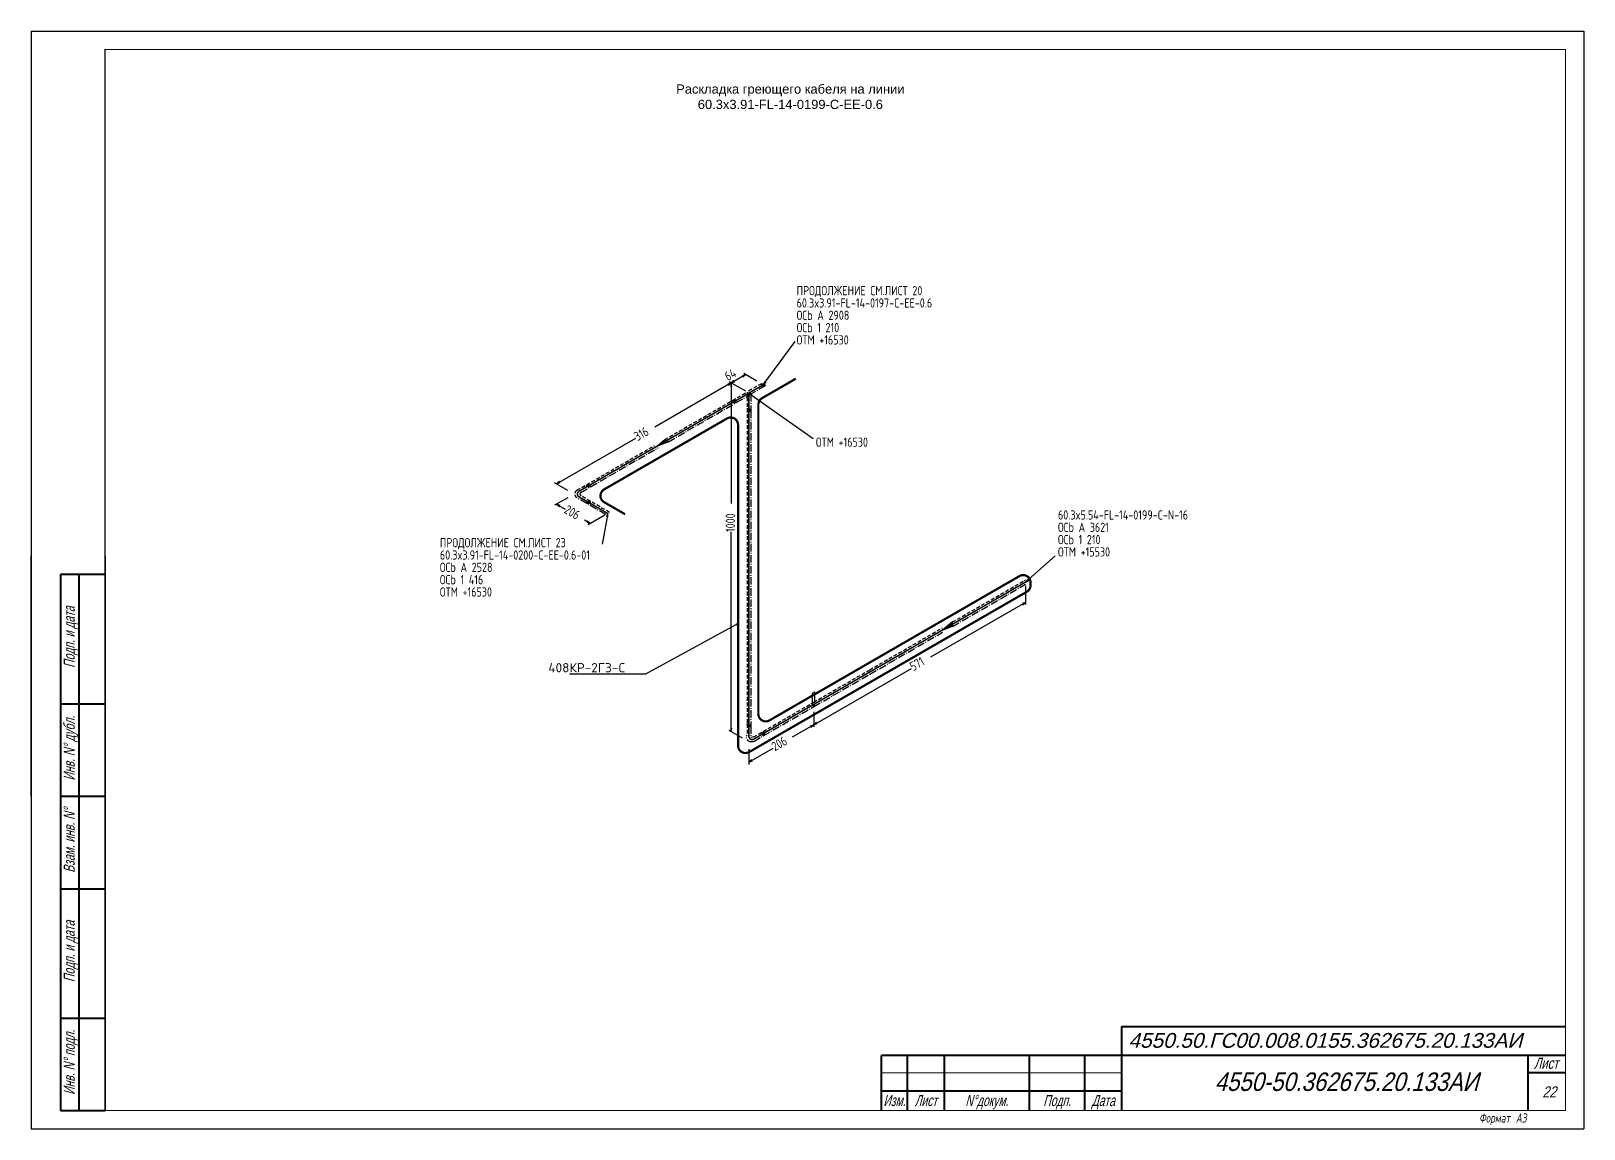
# Model space of a CAD drawing. Header units: millimetres. Extents: x 789 to 2531, y -2516 to 1713.
# Drawn here: x 1418.8 to 1838.8, y -1540.3 to -1243.3 of the extents above; entities that cross this region are included whole.
import ezdxf
from ezdxf import colors
from ezdxf.entities.mleader import LeaderData, LeaderLine
from ezdxf.enums import TextEntityAlignment as Align
from ezdxf.math import Vec2, Vec3

# ---------------------------------------------------------------- set-up
doc = ezdxf.new("R2010")
doc.units = ezdxf.units.MM
for name, pattern in [('GT110', [1.5, 1, -0.5]), ('GT111', [3, 2, -0.4, 0.2, -0.4]), ('HIDDEN', [0.375, 0.25, -0.125]), ('JIS_02_4.0', [5.5, 4, -1.5])]:
    doc.linetypes.add(name, pattern=pattern)
for name, color, linetype in [('GT_1', 7, 'Continuous'), ('RAMKA', 2, 'Continuous'), ('TRACE', 1, 'HIDDEN')]:
    doc.layers.add(name, color=color, linetype=linetype)
doc.layers.add('Текст штампа', color=7, linetype='Continuous', lineweight=0)
doc.layers.add('Электрообогрев', color=1, linetype='JIS_02_4.0', lineweight=30)
doc.styles.add('Aryal.cyr 3', font='arial.ttf', dxfattribs={"width": 0.666667, "oblique": 15, "height": 3})
doc.styles.add('ESKDU', font='eskd_u.shx')
doc.styles.add('HTX1', font='GOST2304A', dxfattribs={"width": 0.98})
doc.styles.get("Standard").update_dxf_attribs({"font": 'txt.shx'})

# ---------------------------------------------------------------- blocks, each defined once
blk = doc.blocks.new('_Dot')
at = {"color": 0, "linetype": 'ByBlock', "lineweight": -2}
blk.add_line((-0.5, 0), (-1, 0), dxfattribs=at)
at = {"color": 0, "linetype": 'ByBlock', "const_width": 0.5}
blk.add_lwpolyline([(-0.25, 0, 1), (0.25, 0, 1)], format="xyb", close=True, dxfattribs=at)

msp = doc.modelspace()

# ---------------------------------------------------------------- linework, layer by layer
at = {"linetype": 'Continuous'}
for p, q in [((1418.84, -1243.28), (1418.84, -1540.28)), ((1418.84, -1243.28), (1838.84, -1243.28)), ((1838.84, -1243.28), (1838.84, -1540.28)), ((1418.84, -1540.28), (1838.84, -1540.28))]:
    msp.add_line(p, q, dxfattribs=at)
at = {"color": 7}
for p, q in [((1418.84, -1450.28), (1418.84, -1385.28)), ((1438.84, -1385.28), (1438.84, -1535.28))]:
    msp.add_line(p, q, dxfattribs=at)
at = {"linetype": 'Continuous', "const_width": 0.3}
msp.add_lwpolyline([(1438.84, -1248.28), (1833.84, -1248.28), (1833.84, -1535.28), (1438.84, -1535.28)], close=True, dxfattribs=at)
at = {"layer": 'GT_1', "flags": 128}
for points in [[(1616.89, -1338.96), (1625.52, -1327.29)], [(1608.23, -1338.48), (1587.58, -1350.43)], [(1607.48, -1339.13), (1608.23, -1338.48), (1607.28, -1338.83)], [(1612.13, -1340.73), (1607.68, -1338.18)], [(1612.13, -1340.73), (1607.68, -1338.18)], [(1612.13, -1340.73), (1607.68, -1338.18)], [(1608.38, -1339.48), (1608.23, -1338.48), (1608.08, -1339.48)], [(1609.03, -1337.83), (1608.23, -1338.48), (1609.18, -1338.13)], [(1608.23, -1338.48), (1608.68, -1338.23)], [(1608.23, -1338.48), (1608.23, -1371.08)], [(1612.13, -1336.23), (1608.68, -1338.23)], [(1611.38, -1336.88), (1612.13, -1336.23), (1611.18, -1336.58)], [(1615.13, -1337.98), (1611.58, -1335.93)], [(1616.88, -1338.98), (1617.43, -1338.98), (1617.33, -1339.23), (1616.88, -1339.28), (1616.33, -1338.98), (1616.43, -1338.73), (1616.88, -1338.68), (1617.43, -1338.98), (1616.98, -1339.23), (1616.88, -1338.78), (1616.53, -1338.78), (1616.53, -1338.98), (1616.88, -1338.98)], [(1617.33, -1338.07), (1616.89, -1338.96), (1617.62, -1338.27)], [(1609.08, -1343.48), (1609.08, -1343.78), (1609.53, -1343.73), (1609.63, -1343.48), (1609.08, -1343.18), (1608.63, -1343.23), (1608.53, -1343.48), (1609.08, -1343.78), (1609.53, -1343.53), (1608.73, -1343.48), (1608.73, -1343.28), (1609.08, -1343.28), (1609.08, -1343.48)], [(1613.9, -1341.64), (1612.98, -1341.23), (1613.67, -1341.94)], [(1612.98, -1341.23), (1630.4, -1353.53)], [(1612.98, -1345.73), (1613.23, -1345.58), (1613.43, -1345.98), (1613.23, -1346.18), (1612.73, -1345.88), (1612.53, -1345.48), (1612.73, -1345.28), (1613.23, -1345.58), (1613.23, -1346.08), (1612.78, -1345.43), (1612.63, -1345.53), (1612.78, -1345.83), (1612.98, -1345.73)], [(1560.98, -1365.78), (1582.38, -1353.43)], [(1590.73, -1354.08), (1591.28, -1354.38), (1587.98, -1355.68), (1590.23, -1353.78), (1591.23, -1354.38), (1588.23, -1355.53), (1590.28, -1353.83), (1591.13, -1354.33), (1588.53, -1355.38), (1590.33, -1353.88), (1591.08, -1354.28), (1588.78, -1355.18), (1590.43, -1353.88), (1591.03, -1354.23), (1589.03, -1355.08), (1590.48, -1353.93), (1590.93, -1354.18), (1589.33, -1354.88), (1590.58, -1353.98), (1590.88, -1354.18), (1589.53, -1354.78), (1590.63, -1354.03), (1590.78, -1354.13), (1589.83, -1354.58), (1590.68, -1354.08), (1590.73, -1354.08), (1587.98, -1355.68)], [(1563.98, -1367.53), (1560.43, -1365.48)], [(1561.73, -1365.13), (1560.98, -1365.78), (1561.93, -1365.43)], [(1569.63, -1366.28), (1569.63, -1366.58), (1570.08, -1366.53), (1570.18, -1366.28), (1569.63, -1365.98), (1569.18, -1366.03), (1569.08, -1366.28), (1569.63, -1366.58), (1570.08, -1366.33), (1569.28, -1366.28), (1569.28, -1366.08), (1569.63, -1366.08), (1569.63, -1366.28)], [(1563.98, -1369.53), (1560.43, -1371.58)], [(1561.93, -1371.63), (1560.98, -1371.28), (1561.73, -1371.93)], [(1560.98, -1371.28), (1563.28, -1372.63)], [(1569.63, -1370.78), (1570.18, -1370.78), (1570.08, -1370.53), (1569.63, -1370.48), (1569.08, -1370.78), (1569.18, -1371.03), (1569.63, -1371.08), (1570.18, -1370.78), (1569.73, -1370.53), (1569.63, -1370.98), (1569.28, -1370.98), (1569.28, -1370.78), (1569.63, -1370.78)], [(1570.08, -1376.53), (1568.48, -1375.63)], [(1569.13, -1376.18), (1570.08, -1376.53), (1569.33, -1375.88)], [(1573.98, -1374.28), (1569.53, -1376.83)], [(1574.83, -1373.78), (1573.33, -1382.13)], [(1574.83, -1374.78), (1574.83, -1373.78), (1574.48, -1374.73)], [(1608.23, -1432.83), (1608.23, -1378.78)], [(1687.83, -1392.33), (1695.83, -1385.22)], [(1688.48, -1391.58), (1687.83, -1392.33), (1688.68, -1391.83)], [(1687.83, -1393.33), (1687.83, -1395.93)], [(1687.83, -1393.33), (1687.83, -1398.43)], [(1687.83, -1397.83), (1662.13, -1412.68)], [(1687.08, -1398.48), (1687.83, -1397.83), (1686.88, -1398.18)], [(1668.08, -1403.73), (1668.08, -1403.08), (1665.33, -1405.33), (1668.08, -1404.28), (1668.08, -1403.18), (1665.58, -1405.18), (1668.08, -1404.23), (1668.08, -1403.23), (1665.88, -1405.03), (1668.08, -1404.18), (1668.08, -1403.33), (1666.13, -1404.83), (1668.08, -1404.08), (1668.08, -1403.43), (1666.38, -1404.73), (1668.08, -1404.03), (1668.08, -1403.48), (1666.68, -1404.53), (1668.08, -1403.93), (1668.08, -1403.58), (1666.88, -1404.43), (1668.08, -1403.83), (1668.08, -1403.63), (1667.18, -1404.23), (1668.08, -1403.78), (1668.08, -1403.73), (1665.33, -1405.33)], [(1630.53, -1430.93), (1656.93, -1415.68)], [(1630.23, -1425.78), (1630.83, -1425.38), (1630.83, -1422.03)], [(1630.23, -1425.78), (1630.23, -1422.38), (1630.83, -1422.03)], [(1630.53, -1427.43), (1630.53, -1431.53)], [(1630.53, -1427.43), (1630.53, -1431.53)], [(1608.08, -1431.83), (1608.23, -1432.83), (1608.38, -1431.83)], [(1612.98, -1431.08), (1613.23, -1430.93), (1613.43, -1431.33), (1613.23, -1431.53), (1612.73, -1431.23), (1612.53, -1430.83), (1612.73, -1430.63), (1613.23, -1430.93), (1613.23, -1431.43), (1612.78, -1430.78), (1612.63, -1430.88), (1612.78, -1431.18), (1612.98, -1431.08)], [(1630.53, -1430.93), (1624.73, -1434.28)], [(1629.78, -1431.58), (1630.53, -1430.93), (1629.58, -1431.28)], [(1631.28, -1430.28), (1630.53, -1430.93), (1631.48, -1430.58)], [(1611.23, -1434.58), (1607.68, -1432.53)], [(1616.88, -1433.33), (1616.63, -1433.18), (1616.88, -1432.83), (1617.13, -1432.88), (1617.13, -1433.48), (1616.88, -1433.83), (1616.63, -1433.78), (1616.63, -1433.18), (1617.08, -1432.93), (1616.68, -1433.63), (1616.88, -1433.73), (1617.08, -1433.43), (1616.88, -1433.33)], [(1612.98, -1441.08), (1619.53, -1437.28)], [(1612.98, -1437.58), (1612.98, -1441.68)], [(1613.73, -1440.43), (1612.98, -1441.08), (1613.93, -1440.73)]]:
    msp.add_lwpolyline(points, dxfattribs=at)
at = {"layer": 'GT_1', "linetype": 'GT110', "flags": 128}
for points in [[(1616.38, -1338.68), (1612.48, -1340.93)], [(1590.23, -1353.78), (1608.58, -1343.18)], [(1608.58, -1343.18), (1612.48, -1340.93)], [(1612.48, -1340.93), (1612.48, -1345.43)], [(1612.48, -1345.43), (1612.48, -1430.78)], [(1569.13, -1365.98), (1587.48, -1355.38)], [(1566.53, -1367.48), (1569.13, -1365.98)], [(1570.13, -1370.48), (1567.53, -1368.98)], [(1575.33, -1373.48), (1570.13, -1370.48)], [(1668.08, -1403.13), (1687.83, -1391.73)], [(1645.68, -1416.08), (1665.33, -1404.73)], [(1630.53, -1424.83), (1645.68, -1416.08)], [(1616.88, -1432.73), (1630.53, -1424.83)], [(1612.48, -1430.78), (1612.48, -1433.78)], [(1614.28, -1434.23), (1613.5, -1434.38)], [(1614.28, -1434.23), (1616.88, -1432.73)]]:
    msp.add_lwpolyline(points, dxfattribs=at)
at = {"layer": 'GT_1', "const_width": 0.4, "flags": 128}
for points in [[(1612.98, -1341.23), (1616.88, -1338.98)], [(1609.08, -1343.48), (1590.73, -1354.08)], [(1612.98, -1341.23), (1609.08, -1343.48)], [(1612.98, -1345.73), (1612.98, -1341.23)], [(1612.98, -1431.08), (1612.98, -1345.73)], [(1587.98, -1355.68), (1569.63, -1366.28)], [(1569.63, -1366.28), (1567.03, -1367.78)], [(1567.03, -1369.28), (1569.63, -1370.78)], [(1569.63, -1370.78), (1574.83, -1373.78)], [(1687.83, -1392.33), (1668.08, -1403.73)], [(1665.33, -1405.33), (1645.68, -1416.68)], [(1645.68, -1416.68), (1630.53, -1425.43)], [(1630.53, -1425.43), (1616.88, -1433.33)], [(1612.98, -1434.08), (1612.98, -1431.08)], [(1616.88, -1433.33), (1614.28, -1434.83)]]:
    msp.add_lwpolyline(points, dxfattribs=at)
at = {"layer": 'GT_1', "linetype": 'GT111', "flags": 128}
for points in [[(1617.38, -1339.28), (1613.48, -1341.53)], [(1591.23, -1354.38), (1609.58, -1343.78)], [(1609.58, -1343.78), (1613.48, -1341.53)], [(1613.48, -1341.53), (1613.48, -1346.03)], [(1613.48, -1346.03), (1613.48, -1431.38)], [(1570.13, -1366.58), (1588.48, -1355.98)], [(1567.53, -1368.08), (1570.13, -1366.58)], [(1569.13, -1371.08), (1566.53, -1369.58)], [(1574.33, -1374.08), (1569.13, -1371.08)], [(1668.08, -1404.33), (1687.83, -1392.93)], [(1645.68, -1417.28), (1665.33, -1405.93)], [(1630.53, -1426.03), (1645.68, -1417.28)], [(1616.88, -1433.93), (1630.53, -1426.03)], [(1613.48, -1431.38), (1613.48, -1434.38)], [(1614.28, -1435.43), (1616.88, -1433.93)]]:
    msp.add_lwpolyline(points, dxfattribs=at)
at = {"layer": 'GT_1', "linetype": 'GT110', "flags": 128}
msp.add_lwpolyline([(1566.51, -1367.48, 0.57736), (1566.51, -1369.58)], format="xyb", dxfattribs=at)
at = {"layer": 'GT_1', "const_width": 0.4, "flags": 128}
for points in [[(1567.03, -1367.78, 0.57736), (1567.03, -1369.28)], [(1614.28, -1434.83, -0.577127), (1612.98, -1434.08)]]:
    msp.add_lwpolyline(points, format="xyb", dxfattribs=at)
at = {"layer": 'GT_1', "linetype": 'GT111', "flags": 128}
for points in [[(1567.55, -1368.08, 0.57736), (1567.55, -1368.98)], [(1614.28, -1435.43, -0.729218), (1612.46, -1433.78)]]:
    msp.add_lwpolyline(points, format="xyb", dxfattribs=at)
at = {"layer": 'RAMKA', "color": 7, "lineweight": 40}
for p, q in [((1438.84, -1390.28), (1426.84, -1390.28)), ((1426.84, -1390.28), (1426.84, -1535.28)), ((1431.84, -1535.28), (1431.84, -1390.28)), ((1426.84, -1425.28), (1438.84, -1425.28)), ((1426.84, -1450.28), (1438.84, -1450.28)), ((1426.84, -1475.28), (1438.84, -1475.28)), ((1426.84, -1510.28), (1438.84, -1510.28)), ((1426.84, -1535.28), (1438.84, -1535.28))]:
    msp.add_line(p, q, dxfattribs=at)
at = {"layer": 'RAMKA', "color": 0, "lineweight": 40}
for p, q in [((1713.84, -1535.28), (1713.84, -1512.56)), ((1713.84, -1512.56), (1833.89, -1512.56)), ((1833.84, -1520.43), (1648.84, -1520.43)), ((1648.84, -1535.28), (1648.84, -1520.43)), ((1655.87, -1535.09), (1655.87, -1520.43)), ((1665.87, -1535.28), (1665.87, -1520.43)), ((1688.87, -1535.28), (1688.87, -1520.43)), ((1703.87, -1535.28), (1703.87, -1520.43)), ((1823.77, -1535.28), (1823.77, -1520.43)), ((1833.84, -1525.12), (1823.77, -1525.12)), ((1713.84, -1530.09), (1648.84, -1530.09))]:
    msp.add_line(p, q, dxfattribs=at)
at = {"layer": 'RAMKA', "color": 0, "lineweight": 9}
msp.add_line((1713.84, -1525.09), (1648.84, -1525.09), dxfattribs=at)
at = {"layer": 'TRACE', "lineweight": 25, "ltscale": 7, "const_width": 0.6, "flags": 128}
msp.add_lwpolyline([(1579.49, -1373.99), (1573.84, -1370.73, -0.57735), (1573.84, -1367.27), (1607.06, -1348.09, -0.57735), (1610.06, -1349.82), (1610.06, -1436.58, 0.57735), (1613.06, -1438.32), (1688.17, -1394.95, 0.267949), (1689.17, -1393.22), (1689.17, -1392.45, 0.57735), (1686.17, -1390.72), (1618.55, -1429.76, -0.57735), (1615.55, -1428.02), (1615.55, -1344.32, -0.267949), (1616.55, -1342.59), (1625.68, -1337.32)], format="xyb", dxfattribs=at)

# ---------------------------------------------------------------- texts
at = {"color": 0, "oblique": 10, "width": 0.7}
msp.add_text('Формат А3', height=2.5, dxfattribs=at).set_placement((1810.51, -1538.57))
at = {"color": 7, "linetype": 'Continuous', "ltscale": 3, "insert": (1624.2, -1261.06), "char_height": 2.5, "width": 99.0105, "attachment_point": 5, "style": 'ESKDU'}
msp.add_mtext('{\\fArial|b0|i0|c204|p34;\\C0;Раскладка греющего кабеля на линии \\P60.3x3.91-FL-14-0199-C-EE-0.6}', dxfattribs=at)
at = {"layer": 'GT_1', "style": 'HTX1', "width": 0.98}
for s, p in [('ПРОДОЛЖЕНИЕ СМ.ЛИСТ 20', (1625.9, -1314.75)), ('60.3x3.91-FL-14-0197-C-EE-0.6', (1625.9, -1318.08)), ('ОСЬ A 2908', (1625.9, -1321.41)), ('ОСЬ 1 210', (1625.9, -1324.75)), ('ОТМ +16530', (1625.9, -1328.08)), ('ОТМ +16530', (1631.11, -1355.74)), ('60.3x5.54-FL-14-0199-C-N-16', (1696.58, -1375.43)), ('ОСЬ A 3621', (1696.58, -1378.77)), ('ПРОДОЛЖЕНИЕ СМ.ЛИСТ 23', (1529.41, -1382.94)), ('ОСЬ 1 210', (1696.58, -1382.1)), ('60.3x3.91-FL-14-0200-C-EE-0.6-01', (1529.41, -1386.27)), ('ОТМ +15530', (1696.58, -1385.43)), ('ОСЬ A 2528', (1529.41, -1389.6)), ('ОСЬ 1 416', (1529.41, -1392.94)), ('ОТМ +16530', (1529.41, -1396.27))]:
    msp.add_text(s, height=2.5, dxfattribs=at).set_placement(p)
for s, rotation, p in [('64', 30, (1607.33, -1338.01)), ('316', 30, (1582.87, -1354.28)), ('206', 330, (1562.79, -1373.49)), ('1000', 90, (1609.22, -1378.8)), ('571', 30, (1657.45, -1416.53)), ('206', 30, (1620.03, -1438.16))]:
    msp.add_text(s, height=2.5, rotation=rotation, dxfattribs=at).set_placement(p)
at = {"layer": 'RAMKA', "color": 7, "lineweight": 20, "style": 'Aryal.cyr 3', "oblique": 15, "width": 0.666667}
for s, p in [('Подп. и дата', (1429.15, -1407.24)), ('Инв. N%%D дубл.', (1429.15, -1437.26)), ('Взам. инв. N%%D', (1429.15, -1462.26)), ('Подп. и дата', (1429.15, -1492.26)), ('Инв. N%%D подл.', (1429.15, -1522.26))]:
    msp.add_text(s, height=3, rotation=90, dxfattribs=at).set_placement(p, align=Align.MIDDLE_CENTER)
at = {"layer": 'RAMKA', "color": 0, "lineweight": 20, "style": 'Aryal.cyr 3', "oblique": 15, "width": 0.726944}
msp.add_text('Лист', height=3, dxfattribs=at).set_placement((1825.28, -1524.01), (1831.9, -1524.01), align=Align.FIT)
at = {"layer": 'RAMKA', "color": 0, "lineweight": 20, "style": 'Aryal.cyr 3', "oblique": 15, "width": 0.8}
msp.add_text('22', height=3, dxfattribs=at).set_placement((1827.6, -1531.75))
at = {"layer": 'RAMKA', "color": 0, "lineweight": 20, "style": 'Aryal.cyr 3', "oblique": 15, "width": 0.666667}
for s, p in [('Изм.', (1652.34, -1532.59)), ('Лист', (1660.84, -1532.59)), ('N%%Dдокум.', (1677.34, -1532.59)), ('Подп.', (1696.34, -1532.59)), ('Дата', (1708.84, -1532.59))]:
    msp.add_text(s, height=3, dxfattribs=at).set_placement(p, align=Align.MIDDLE_CENTER)
at = {"layer": 'Текст штампа', "color": 0, "lineweight": 20, "style": 'Aryal.cyr 3', "oblique": 15}
msp.add_text('4550.50.ГС00.008.0155.362675.20.133АИ', height=4, dxfattribs=at).set_placement((1768.89, -1516.33), align=Align.MIDDLE_CENTER)
at = {"layer": 'Текст штампа', "color": 0, "lineweight": 20, "style": 'Aryal.cyr 3', "oblique": 15, "width": 0.85}
msp.add_text('4550-50.362675.20.133АИ', height=5, dxfattribs=at).set_placement((1774.62, -1527.5), align=Align.MIDDLE_CENTER)

# ---------------------------------------------------------------- next in the draw order: leaders
at = {"layer": 'Электрообогрев', "linetype": 'Continuous', "lineweight": 25}
ml = msp.add_multileader_mtext('Standard', dxfattribs=at)
ml.set_content('408КР-2Г3-C', color=256)
ml.set_leader_properties()
ml.set_arrow_properties(name='DOT')
ml.build(insert=Vec2(0, 0))
ml.multileader.update_dxf_attribs({"has_dogleg": 0, "text_left_attachment_type": 6, "text_right_attachment_type": 6, "dogleg_length": 1, "arrow_head_size": 0.5})
ctx = ml.context
ctx.base_point, ctx.char_height, ctx.arrow_head_size, ctx.landing_gap_size, ctx.plane_origin = Vec3(1558.74, -1417.26), 2.5, 0.5, 0, Vec3(1593.49, -1463.02)
ctx.left_attachment, ctx.right_attachment = 6, 6
notes = []
notes.append((ctx, [(1, (1, 1, 0), (1585.49, -1417.26), (-1, 0), 0.5, [(0, [(1609.67, -1403.76)], 0, [])])]))
ctx.mtext.insert, ctx.mtext.flow_direction = Vec3(1558.74, -1414.26), 5
ctx.mtext.has_bg_fill, ctx.mtext.bg_color, ctx.mtext.bg_scale_factor, ctx.mtext.bg_transparency, ctx.mtext.use_window_bg_color = 1, -1027028792, 1.5, 0, 1
for ctx, leaders in notes:
    for number, flags, end, landing, length, lines in leaders:
        leader = LeaderData()
        leader.index, (leader.has_last_leader_line, leader.has_dogleg_vector, leader.attachment_direction) = number, flags
        leader.last_leader_point, leader.dogleg_vector, leader.dogleg_length = Vec3(end), Vec3(landing), length
        for number, points, colour, breaks in lines:
            line = LeaderLine()
            line.index, line.vertices, line.color, line.breaks = number, Vec3.list(points), colors.encode_raw_color(colour), breaks
            leader.lines.append(line)
        ctx.leaders.append(leader)

doc.saveas('drawing.dxf')
